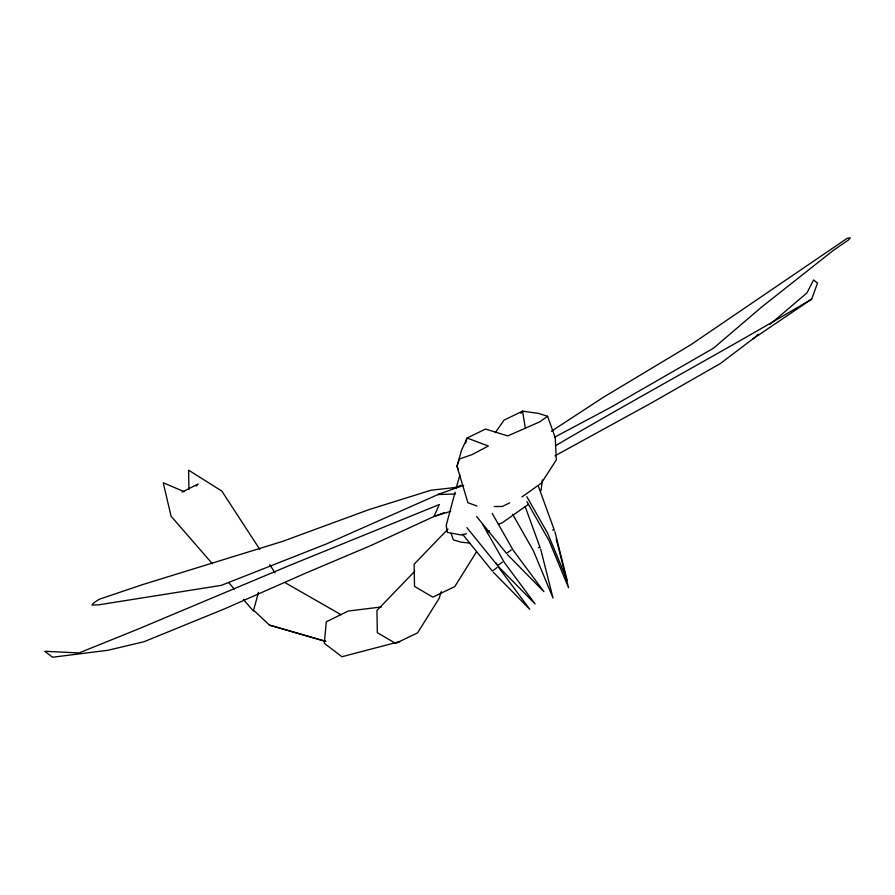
<?xml version="1.0" encoding="UTF-8"?>
<svg xmlns="http://www.w3.org/2000/svg" width="895" height="895" viewBox="0 0 895 895"><rect width="100%" height="100%" fill="white"/><g stroke="black" fill="none" stroke-linecap="round" stroke-linejoin="round"><path stroke-width="1.34" d="M542.415 479.955L541.039 490.561M455.085 492.149L446.191 525.499L447.444 532.402L461.417 535.031L466.418 533.733M456.148 488.144L459.918 474.876M258.465 592.412L253.609 610.189L269.496 625.135L325.948 641.48M465.579 443.249L467.056 438.013L485.549 429.063L507.756 435.921L539.741 421.847L547.595 416.276L555.247 437.744L556.332 459.896L541.341 483.132L521.986 496.938M441.291 591.64L439.176 598.285L417.607 632.843L395.657 643.427L377.321 632.664L376.94 610.468L414.653 571.346M554.911 455.857L650.687 403.365L720.385 363.515L753.12 338.746L811.709 299.087L817.504 283.044L813.589 279.934L807.01 292.844L770.036 324.348M476.375 552.014L454.805 586.572L432.856 597.144L414.519 586.393L414.139 564.197L447.992 529.09M495.271 432.71L504.053 420.113L522.546 411.152L538.354 413.367L547.595 416.276M520.834 413.311L522.546 411.152L525.32 428.123M196.229 486.007L198.03 484.061L182.077 492.06M487.35 532.581L489.33 530.78M753.12 338.746L758.412 334.238M511.291 549.91L506.481 553.367L476.587 516.482M502.431 562.138L497.631 565.595L466.866 527.625M497.117 567.531L492.306 570.999L462.424 534.102M528.352 504.388L502.207 522.803L498.336 524.257M551.365 431.233L603.991 396.91L690.448 344.978L847.229 238.294L850.25 237.757L848.482 239.961L833.301 250.421L761.511 307.164L713.494 348.2L610.121 407.695L554.609 437.163M811.709 299.087C727.143 349.296 640.417 395.769 555.638 445.643M509.702 502.878L502.341 506.447L494.185 506.536M440.34 493.525L326.552 543.891L221.289 585.364L98.942 604.796L91.972 605.042L93.74 602.838L99.188 599.281L142.462 584.648L282.16 541.531L368.874 509.658L430.898 490.247L458.486 487.137L463.655 485.381M453.194 488.401L460.903 485.325M444.256 512.6L433.907 516.527L370.698 545.614L306.56 572.755L224.365 608.947L143.961 641.737L107.892 650.273L52.536 657.243L44.75 651.291L79.051 652.925L137.058 629.521L289.566 565.439L439.333 504.523L433.907 516.527L450.733 511.302M458.486 487.137L437.778 494.555L455.488 493.973M399.875 641.536L341.935 656.729L324.314 643.326L326.306 621.812L348.222 611.039L381.471 606.955M469.953 543.108L460.925 542.146L453.34 539.842L451.158 533.386M552.528 529.941L554.352 530.198L538.477 486.522M538.354 547.572L540.177 547.829L525.231 506.727M269.496 625.135L325.545 641.323M477.024 506.044L467.895 502.699L456.998 466.317L461.417 450.599L467.056 438.013L488.334 446.023L472.057 454.615L459.202 459.057L456.998 466.317L458.206 469.439M184.079 491.657L163.226 482.741L171.079 516.202L212.328 563.705M285.55 582.936L341.073 614.72M507.465 554.587L543.947 591.684L513.115 550.156L492.25 513.428M498.616 566.815L535.098 603.912L504.265 562.384L482.729 524.47M493.29 572.218L529.773 609.316L498.94 567.788L496.244 563.044M228.818 582.712L234.322 589.044M243.485 599.594L253.565 611.207M259.841 549.463L221.837 491.098L188.61 470.177L188.923 489.599M269.719 564.633L275.034 572.811M526.853 496.68L547.718 533.409L567.195 580.441L554.878 531.641M526.875 501.592L549.094 540.692L568.56 587.724L556.254 538.924M512.678 514.312L533.543 551.04L553.02 598.073L540.703 549.273"/></g></svg>
